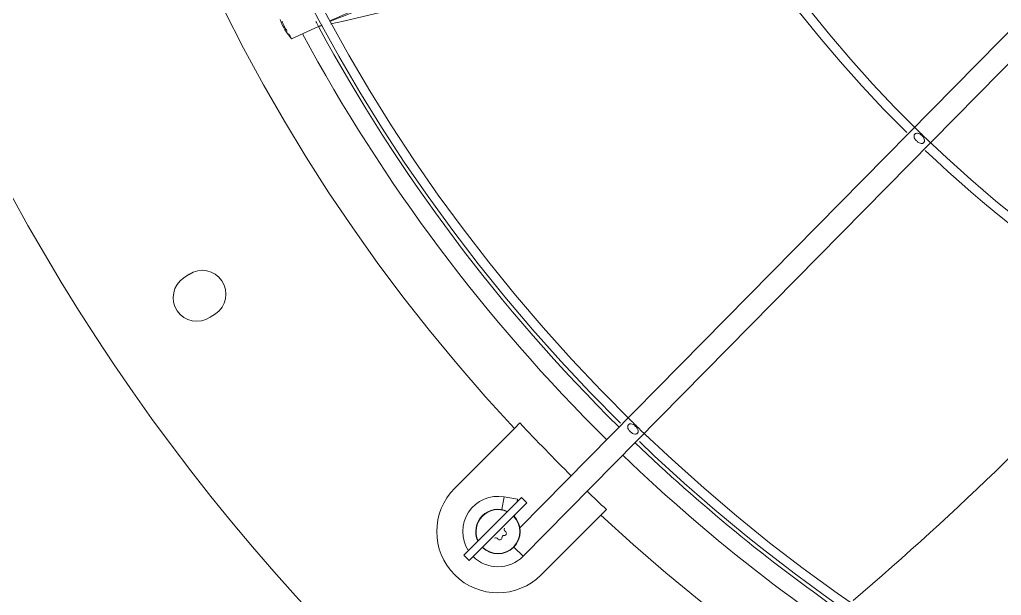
# Model space of a CAD drawing. Header units: millimetres. Extents: x 113490 to 142599, y -20467 to 115.
# Drawn here: x 133195.7 to 133460.5, y -11730.7 to -11575.6 of the extents above; entities that cross this region are included whole.
import ezdxf

# ---------------------------------------------------------------- set-up
doc = ezdxf.new("R2010")
doc.units = ezdxf.units.MM
doc.layers.add('DV3_0', color=7, linetype='Continuous')

msp = doc.modelspace()

# ---------------------------------------------------------------- linework, layer by layer
at = {"layer": 'DV3_0', "color": 7, "linetype": 'Continuous', "lineweight": 15}
for p, q in [((133664.2, -11374.23), (133330.6, -11712.53)), ((133331.45, -11720.21), (133669.11, -11377.79)), ((133269.01, -11580.72), (133276.28, -11577.43)), ((133277.24, -11577.1), (133277.18, -11577.02)), ((133241.36, -11644.2), (133239.95, -11645.15)), ((133247.06, -11655.79), (133248.47, -11654.85)), ((133330.62, -11684.27), (133329.13, -11685.77)), ((133329.13, -11685.77), (133313.02, -11701.88)), ((133315.49, -11719.91), (133331.05, -11704.35)), ((133329.95, -11704.83), (133326.33, -11704.19)), ((133329.82, -11705.58), (133329.95, -11704.83)), ((133332.46, -11705.77), (133331.05, -11704.35)), ((133332.46, -11705.77), (133316.91, -11721.32)), ((133352.46, -11709.1), (133353.96, -11707.61)), ((133329.12, -11709.51), (133329.21, -11709.02)), ((133336.35, -11725.21), (133352.46, -11709.1)), ((133315.49, -11719.91), (133316.91, -11721.32))]:
    msp.add_line(p, q, dxfattribs=at)
at = {"layer": 'DV3_0', "color": 7, "linetype": 'Continuous', "lineweight": 20}
for p, q in [((133325.73, -11707.63), (133326.33, -11704.19)), ((133328.96, -11717.76), (133331.45, -11720.21))]:
    msp.add_line(p, q, dxfattribs=at)
at = {"layer": 'DV3_0', "color": 7, "linetype": 'Continuous', "lineweight": 15}
for centre, radius, start, end in [((133678.24, -11359.99), 477.5, 136.9802, 223.0198), ((133678.24, -11359.99), 456, 136.2282, 225.3442), ((133678.24, -11359.99), 453.5, 135.9912, 225.5589), ((133678.24, -11359.99), 343.5, 135.6595, 225.6229), ((133678.24, -11359.99), 346, 136.506, 225.3203), ((133678.24, -11359.99), 551.5, 195.4775, 254.5225), ((132867.8, -9772.02), 1851.09, 282.85376, 286.32061), ((132169.24, -8765.95), 3021.46, 291.55519, 291.85481), ((133345.17, -11716.99), 155.68, 109.5835, 114.9362), ((133281.43, -11569.72), 16.59, 200.6412, 221.5271), ((133276.11, -11572.73), 10.18, 198.7545, 215.5358), ((133678.24, -11359.99), 457, 208.4298, 225.4011), ((133678.24, -11359.99), 464.96, 208.158, 208.3412), ((133678.24, -11359.99), 343.5, 225.9212, 315.6512), ((133678.24, -11359.99), 343.5, 225.6229, 225.9212), ((133678.24, -11359.99), 346, 226.461, 270), ((133244.92, -11649.53), 6.4, 303.75, 123.75), ((133243.5, -11650.47), 6.4, 123.75, 303.75), ((132853.84, -11069), 872.24, 310.5122, 317.77416), ((132081.45, -10413.41), 1921.39, 315.69478, 319.02272), ((133678.24, -11359.99), 453.5, 225.9915, 315.56), ((133678.24, -11359.99), 475.39, 223.011, 225.4011), ((133678.24, -11359.99), 453.5, 225.5589, 225.9915), ((133678.24, -11359.99), 457, 226.1533, 235.1467), ((133678.24, -11359.99), 456, 226.2335, 270), ((133324.68, -11713.54), 16.5, 135, 315), ((133678.24, -11359.99), 475.39, 226.1242, 226.989), ((133324.68, -11713.54), 9.5, 80, 212.8167), ((133324.68, -11713.54), 6, 64.4712, 205.5288), ((133324.68, -11713.54), 5.91, 64.7712, 205.2288), ((133324.68, -11713.54), 6, 225, 45), ((133324.68, -11713.54), 5.91, 225, 45), ((133678.24, -11359.99), 477.5, 226.9802, 313.0198), ((133326.94, -11712.94), 0.6, 148.8788, 241.1212), ((133326.36, -11713.99), 0.6, 268.8617, 61.1383), ((133324.08, -11715.79), 0.6, 28.8788, 121.1212), ((133325.13, -11715.21), 0.6, 208.8618, 1.1382), ((133326.33, -11715.19), 0.6, 88.8788, 181.1212), ((133324.68, -11713.54), 9.5, 225, 270), ((133324.68, -11713.54), 9.5, 270, 315.4011)]:
    msp.add_arc(centre, radius, start, end, dxfattribs=at)
at = {"layer": 'DV3_0', "color": 7, "linetype": 'Continuous', "lineweight": 20}
for centre, radius, start, end in [((133676.82, -11361.4), 455.08, 208.1401, 208.34), ((133678.24, -11359.99), 461.75, 208.3699, 225.4011), ((133678.24, -11359.99), 461.75, 226.1456, 238.5954)]:
    msp.add_arc(centre, radius, start, end, dxfattribs=at)
at = {"layer": 'DV3_0', "color": 7, "linetype": 'Continuous', "lineweight": 15}
for points, knots in [([(133276.28, -11577.43), (133276.31, -11577.42), (133276.38, -11577.39), (133276.47, -11577.36), (133276.56, -11577.32), (133276.68, -11577.28), (133276.82, -11577.23), (133276.97, -11577.19), (133277.1, -11577.15), (133277.19, -11577.13), (133277.23, -11577.11), (133277.24, -11577.1), (133277.24, -11577.1), (133277.24, -11577.1)], [0, 0, 0, 0, 0.062517, 0.125211, 0.188491, 0.252013, 0.379928, 0.50779, 0.633992, 0.757648, 0.879107, 0.939522, 1, 1, 1, 1]), ([(133439.51, -11608.71), (133439.47, -11608.75), (133439.38, -11608.84), (133439.14, -11608.95), (133438.74, -11608.99), (133438.31, -11608.81), (133437.92, -11608.55), (133437.61, -11608.27), (133437.33, -11607.97), (133437.06, -11607.6), (133436.87, -11607.18), (133436.9, -11606.78), (133437.01, -11606.54), (133437.09, -11606.45), (133437.13, -11606.41)], [0, 0, 0, 0, 0.040471, 0.081926, 0.180876, 0.319892, 0.408079, 0.503208, 0.597701, 0.68481, 0.821378, 0.918632, 0.959731, 1, 1, 1, 1]), ([(133437.13, -11606.41), (133437.18, -11606.37), (133437.27, -11606.28), (133437.51, -11606.17), (133437.9, -11606.13), (133438.34, -11606.31), (133438.72, -11606.58), (133439.03, -11606.85), (133439.32, -11607.16), (133439.59, -11607.53), (133439.77, -11607.95), (133439.74, -11608.34), (133439.63, -11608.58), (133439.55, -11608.67), (133439.51, -11608.71)], [0, 0, 0, 0, 0.040443, 0.081793, 0.180216, 0.319289, 0.407802, 0.503208, 0.598506, 0.68594, 0.822069, 0.918689, 0.959722, 1, 1, 1, 1]), ([(133359.9, -11684.73), (133359.94, -11684.69), (133360.03, -11684.61), (133360.27, -11684.49), (133360.67, -11684.46), (133361.1, -11684.64), (133361.48, -11684.9), (133361.8, -11685.18), (133362.08, -11685.48), (133362.35, -11685.86), (133362.53, -11686.28), (133362.5, -11686.67), (133362.39, -11686.91), (133362.31, -11687), (133362.27, -11687.04)], [0, 0, 0, 0, 0.040419, 0.081737, 0.180004, 0.318741, 0.407079, 0.502384, 0.597672, 0.685216, 0.821732, 0.918627, 0.959704, 1, 1, 1, 1]), ([(133362.27, -11687.04), (133362.23, -11687.08), (133362.14, -11687.17), (133361.9, -11687.28), (133361.5, -11687.32), (133361.07, -11687.14), (133360.68, -11686.88), (133360.37, -11686.6), (133360.09, -11686.3), (133359.82, -11685.92), (133359.64, -11685.5), (133359.67, -11685.11), (133359.78, -11684.87), (133359.86, -11684.78), (133359.9, -11684.73)], [0, 0, 0, 0, 0.040441, 0.08184, 0.180502, 0.319168, 0.407275, 0.502441, 0.597059, 0.684342, 0.821198, 0.918588, 0.959713, 1, 1, 1, 1]), ([(133328.91, -11709.32), (133328.93, -11709.3), (133328.98, -11709.25), (133329.08, -11709.15), (133329.17, -11709.06), (133329.21, -11709.02)], [0.93699996, 0.93699996, 0.93699996, 0.93699996, 0.94570082, 0.97250001, 1, 1, 1, 1])]:
    msp.add_open_spline(points, degree=3, knots=knots, dxfattribs=at)

doc.saveas('drawing.dxf')
